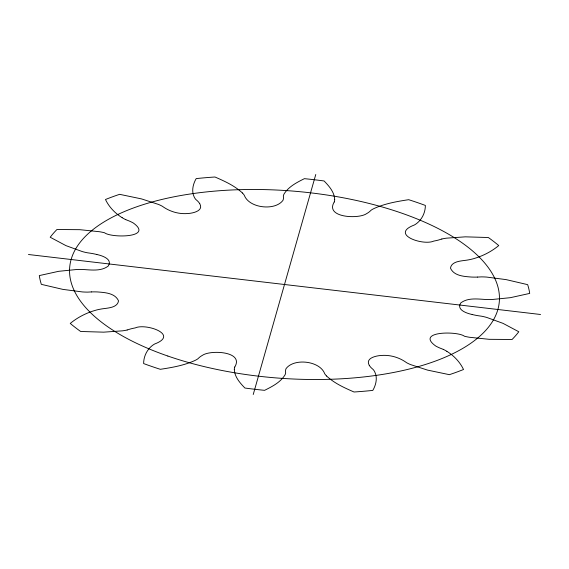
<?xml version="1.0" encoding="UTF-8"?>
<svg xmlns="http://www.w3.org/2000/svg" width="569" height="569" viewBox="0 0 569 569"><rect width="100%" height="100%" fill="white"/><g stroke="black" fill="none" stroke-linecap="round" stroke-linejoin="round"><path stroke-width="0.85" d="M234.3 369.331C234.528 376.849 239.94 382.909 244.905 388.03A246.285 107.192 4.5 0 0 264.592 390.334C272.074 386.593 280.161 382.517 284.799 375.248A34.688 15.1 4.5 0 0 285.652 372.994L285.51 371.28A35.712 15.541 4.5 0 1 286.043 368.655C293.839 357.937 319.856 360.675 324.7 373.712A34.688 15.1 4.5 0 0 326.613 376.024M334.7 199.669C334.472 192.151 329.06 186.091 324.095 180.97A246.285 107.192 4.5 0 0 304.408 178.666C296.926 182.407 288.839 186.483 284.201 193.752A34.688 15.1 4.5 0 0 283.348 196.006L283.49 197.72A35.712 15.541 4.5 0 1 282.957 200.345C275.161 211.063 249.144 208.325 244.3 195.288A34.688 15.1 4.5 0 0 242.387 192.976M253.233 394.509L315.767 174.491M334.231 201.967C324.657 217.806 358.676 219.243 366.493 213.702A35.712 15.541 4.5 0 0 369.615 211.604L371.187 210.146A34.688 15.1 4.5 0 1 374.246 208.425C385.099 203.517 396.977 201.462 408.677 199.691A246.285 107.192 4.5 0 1 425.37 205.437C425.363 212.18 422.347 218.923 417.049 223.162A34.688 15.1 4.5 0 1 414.339 225.004C389.395 234.414 423.144 245.986 433.784 241.078A35.712 15.541 4.5 0 0 438.877 239.926L441.829 239.016M234.769 367.033C244.343 351.194 210.324 349.757 202.507 355.298A35.712 15.541 4.5 0 0 199.385 357.396L197.813 358.854A34.688 15.1 4.5 0 1 194.754 360.575C183.901 365.483 172.023 367.538 160.323 369.309A246.285 107.192 4.5 0 1 143.63 363.563C143.637 356.82 146.653 350.077 151.951 345.838A34.688 15.1 4.5 0 1 154.661 343.996C179.605 334.586 145.856 323.014 135.216 327.922A35.712 15.541 4.5 0 0 130.123 329.074L127.172 329.984M91.445 291.925L87.683 292.117A34.688 15.1 4.5 0 1 82.341 291.925L62.86 289.379L41.345 284.351A246.285 107.192 4.5 0 1 39.311 275.588L58.657 271.313L77.121 269.464A34.688 15.1 4.5 0 1 82.42 269.471C90.926 269.898 101.047 271.612 108.252 266.043C112.918 259.044 101.901 255.566 96.808 254.492M477.555 277.075L481.317 276.883A34.688 15.1 4.5 0 1 486.659 277.075L506.14 279.621L527.655 284.649A246.285 107.192 4.5 0 1 529.689 293.412L510.343 297.687L491.879 299.536A34.688 15.1 4.5 0 1 486.58 299.529C478.074 299.102 467.953 297.388 460.748 302.957C456.082 309.956 467.099 313.434 472.192 314.508M28.45 254.507L540.55 314.493M125.763 219.641L128.879 220.864A35.712 15.541 4.5 0 1 133.288 222.984C154.064 237.899 111.254 238.105 104.554 232.757A34.688 15.1 4.5 0 0 99.454 231.718L79.831 229.684L56.936 229.513A246.285 107.192 4.5 0 0 50.207 237.245L65.961 245.63L82.213 251.548A34.688 15.1 4.5 0 0 87.178 252.743L90.997 253.305A35.712 15.541 4.5 0 1 96.801 254.492M443.237 349.359L440.122 348.136A35.712 15.541 4.5 0 1 435.712 346.016C414.943 331.094 457.732 330.895 464.446 336.243A34.688 15.1 4.5 0 0 469.546 337.282L489.169 339.316L512.064 339.487A246.285 107.192 4.5 0 0 518.793 331.755L503.039 323.37L486.787 317.452A34.688 15.1 4.5 0 0 481.822 316.257L478.003 315.695A35.712 15.541 4.5 0 1 472.199 314.508M446.857 351.315C453.92 355.703 459.923 361.962 463.529 369.494A246.285 107.192 4.5 0 1 449.375 374.672L427.468 370.092L410.548 364.587A34.688 15.1 4.5 0 1 406.65 362.73C399.459 357.474 390.377 354.764 381.472 355.454C376.365 355.689 364.971 358.015 369.267 365.341M122.143 217.685C115.08 213.297 109.077 207.038 105.471 199.506A246.285 107.192 4.5 0 1 119.625 194.328L141.532 198.908L158.452 204.413A34.688 15.1 4.5 0 1 162.35 206.27C169.541 211.526 178.623 214.236 187.528 213.546C192.635 213.311 204.029 210.985 199.733 203.659M242.408 192.976C234.599 185.686 224.67 181.212 214.975 177.002A246.285 107.192 4.5 0 0 196.198 178.595C192.998 184.05 191.305 191.127 194.235 197.059A34.688 15.1 4.5 0 0 195.757 199.406L197.578 201.021A35.712 15.541 4.5 0 1 199.726 203.659M326.592 376.024C334.401 383.314 344.33 387.788 354.025 391.998A246.285 107.192 4.5 0 0 372.802 390.405C376.002 384.95 377.695 377.873 374.765 371.941A34.688 15.1 4.5 0 0 373.243 369.594L371.422 367.979A35.712 15.541 4.5 0 1 369.274 365.341M443.258 349.352A34.688 15.1 4.5 0 1 446.843 351.315M234.321 369.338A34.688 15.1 4.5 0 1 234.741 367.026M127.186 329.999A34.688 15.1 4.5 0 1 122.506 330.838L103.658 332.161L80.649 331.478A246.285 107.192 4.5 0 1 70.25 323.434C77.718 317.267 86.545 312.808 95.848 310.197A34.688 15.1 4.5 0 1 100.3 309.18C106.275 307.921 117.299 308.462 118.544 300.866C115.038 293.021 104.931 292.523 97.491 291.947A35.712 15.541 4.5 0 0 91.445 291.918M125.742 219.648A34.688 15.1 4.5 0 1 122.157 217.685M334.679 199.662A34.688 15.1 4.5 0 1 334.259 201.974M441.814 239.001A34.688 15.1 4.5 0 1 446.494 238.162L465.342 236.839L488.351 237.522A246.285 107.192 4.5 0 1 498.75 245.566C491.282 251.733 482.455 256.192 473.152 258.803A34.688 15.1 4.5 0 1 468.7 259.82C462.725 261.079 451.701 260.538 450.456 268.134C453.962 275.979 464.069 276.477 471.509 277.053A35.712 15.541 4.5 0 0 477.555 277.082M167.834 356.038A215.502 93.793 4.5 0 0 499.191 302.886A215.502 93.793 4.5 0 0 186.476 194.57A215.502 93.793 4.5 0 0 167.834 356.038"/></g></svg>
